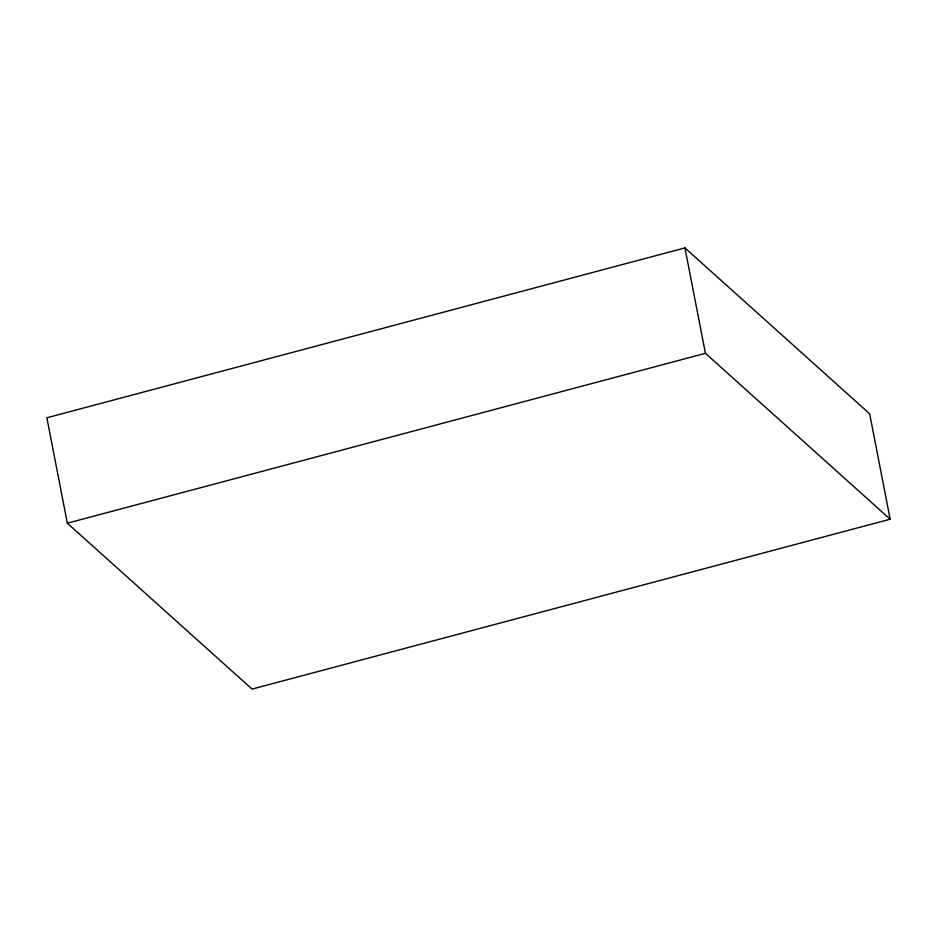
<?xml version="1.0" encoding="UTF-8"?>
<svg xmlns="http://www.w3.org/2000/svg" width="937" height="937" viewBox="0 0 937 937"><rect width="100%" height="100%" fill="white"/><g stroke="black" fill="none" stroke-linecap="round" stroke-linejoin="round"><path stroke-width="1.41" d="M684.935 247.907L46.85 417.785L67.335 523.197L252.065 689.093L890.15 519.215L869.665 413.803L684.935 247.907L705.432 353.319L890.15 519.215M67.335 523.197L705.432 353.319"/></g></svg>
